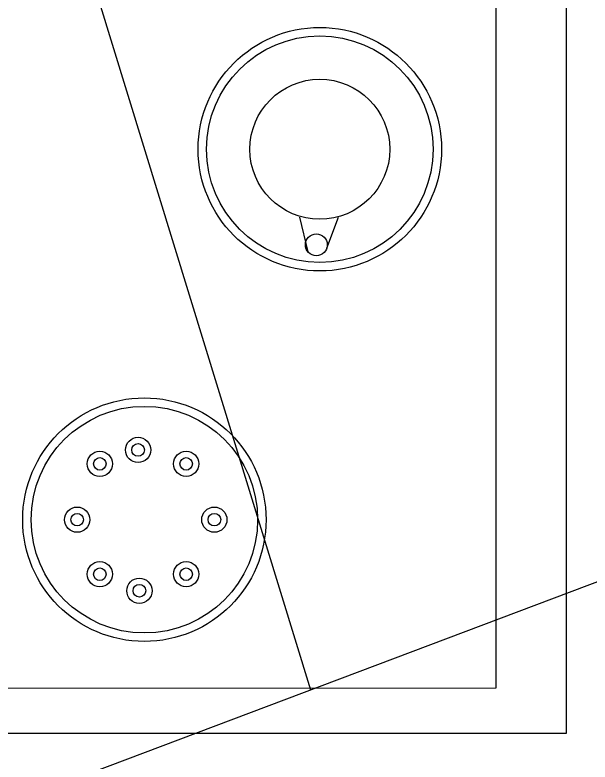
# Model space of a CAD drawing. Header units: inches. Extents: x 567429 to 582707, y 126347 to 133675.
# Drawn here: x 579035.56 to 579051.7, y 131669.09 to 131690.04 of the extents above; entities that cross this region are included whole.
import ezdxf

# ---------------------------------------------------------------- set-up
doc = ezdxf.new("R2010")
doc.units = ezdxf.units.IN
doc.header["$MEASUREMENT"] = 0
for name, color, linetype in [('BORD', 3, 'Continuous'), ('SOUND', 3, 'Continuous'), ('SOUND WIRE', 4, 'Continuous')]:
    doc.layers.add(name, color=color, linetype=linetype)

# ---------------------------------------------------------------- blocks, each defined once
blk = doc.blocks.new('BOARD2')
at = {"layer": 'BORD'}
for p, q in [((-139.328, -20.554), (-103.725, -20.554)), ((-103.725, -20.554), (-103.725, -45.729)), ((-138.264, -22.634), (-105.061, -22.634)), ((-105.061, -22.634), (-105.061, -44.27))]:
    blk.add_line(p, q, dxfattribs=at)
at = {"layer": 'BORD', "color": 2}
for p, q in [((-118.994, -27.299), (-118.074, -27.65)), ((-117.98, -28.197), (-119.002, -28.439))]:
    blk.add_line(p, q, dxfattribs=at)
at = {"layer": 'BORD', "color": 30}
for centre, radius in [((-121.017, -27.847), 3.604), ((-121.017, -27.847), 3.354), ((-110.053, -33.045), 3.604), ((-110.053, -33.045), 3.354)]:
    blk.add_circle(centre, radius, dxfattribs=at)
at = {"layer": 'BORD', "color": 2}
for centre, radius in [((-121.017, -27.847), 2.072), ((-118.189, -27.951), 0.323), ((-110.053, -30.972), 0.374), ((-110.053, -30.972), 0.187), ((-111.705, -31.807), 0.374), ((-111.705, -31.807), 0.187), ((-108.439, -31.807), 0.374), ((-108.439, -31.807), 0.187), ((-112.117, -33.231), 0.374), ((-107.948, -33.193), 0.374), ((-112.117, -33.231), 0.187), ((-107.948, -33.193), 0.187), ((-111.705, -34.364), 0.374), ((-108.439, -34.364), 0.374), ((-111.705, -34.364), 0.187), ((-108.439, -34.364), 0.187), ((-110.053, -35.035), 0.374), ((-110.053, -35.035), 0.187)]:
    blk.add_circle(centre, radius, dxfattribs=at)

msp = doc.modelspace()

# ---------------------------------------------------------------- linework, layer by layer
at = {"layer": 'SOUND', "color": 30, "ltscale": 7}
msp.add_line((579036.618, 131694.646), (579043.853, 131671.111), dxfattribs=at)
at = {"layer": 'SOUND WIRE'}
msp.add_line((578731.057, 131553.289), (579356.649, 131788.933), dxfattribs=at)

# ---------------------------------------------------------------- block references
at = {"layer": 'BORD', "ltscale": 5, "xscale": 0.947301618010808, "yscale": 0.947301618010808, "zscale": 0.947301618010808, "rotation": 270.0091431634974}
msp.add_blockref('BOARD2', (579070.511, 131571.635), dxfattribs=at)

doc.saveas('drawing.dxf')
